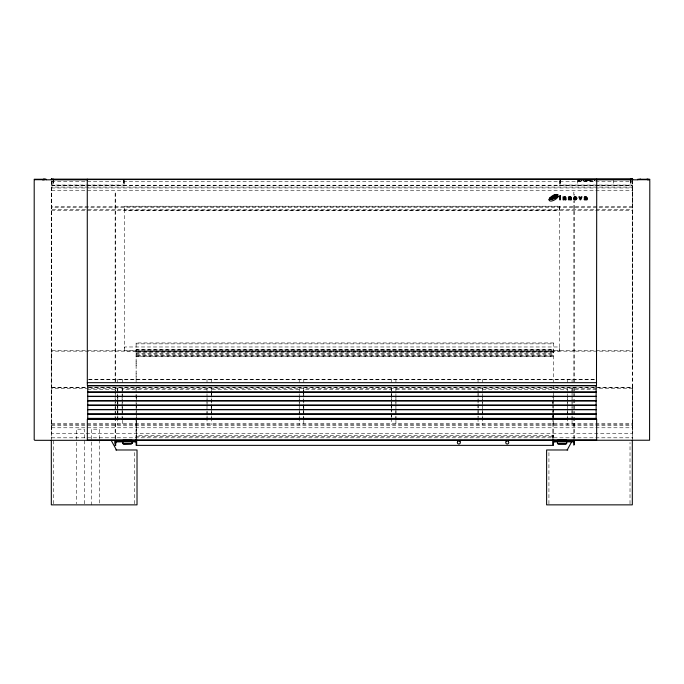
<?xml version="1.0" encoding="UTF-8"?>
<svg xmlns="http://www.w3.org/2000/svg" width="684" height="684" viewBox="0 0 684 684"><rect width="100%" height="100%" fill="white"/><g stroke="black" fill="none" stroke-linecap="round" stroke-linejoin="round"><path stroke-width="0.51" stroke-dasharray="3.42 2.56" d="M51.437 440.334L51.437 387.401L632.64 387.401L632.64 438.701M51.437 368.112L51.437 350.678L632.64 350.678M53.634 503.8L53.634 440.316M115.143 438.709L115.143 420.557M115.143 419.489L115.143 410.947M115.143 409.878L115.143 406.672M115.143 405.612L115.143 387.46M115.143 382.117L115.143 192.076L115.69 192.076L115.69 382.117M115.69 438.709L115.69 387.46M117.819 419.446L117.819 409.066M117.819 405.945L117.819 395.566M122.103 419.446L122.103 409.066M122.103 405.945L122.103 395.566M559.315 206.2L559.315 351.012L124.668 351.012L124.668 206.2L559.315 206.2L559.315 210.236L124.668 210.236L124.668 206.2M134.722 503.809L134.722 451.03M136.116 438.359L136.116 423.499M136.116 422.712L136.116 418.959M136.116 397.566L136.116 393.309L136.116 404.458M136.116 389.008L136.116 387.264M136.116 379.287L136.116 376.303M136.116 373.584L136.116 370.719M136.116 365.786L136.116 362.905M136.116 361.443L136.116 358.912M136.116 342.949L136.116 343.847L553.382 343.847L553.382 342.949L136.116 342.949L136.116 356.655L553.382 356.655M136.663 438.359L136.663 432.348L136.116 432.348L136.116 404.723M207.055 419.446L207.055 411.144M207.055 405.945L207.055 397.643M211.527 419.446L211.527 409.066M211.527 408.023L211.527 395.566M211.527 394.523L211.527 391.41M299.233 419.446L299.233 409.066M299.233 405.945L299.233 395.566M303.722 419.446L303.722 409.066M303.722 408.023L303.722 395.566M303.722 394.523L303.722 391.41M391.41 417.368L391.41 409.066M391.41 405.945L391.41 395.566M395.925 419.446L395.925 409.066M395.925 405.945L395.925 395.566M478.082 419.446L478.082 409.066M478.082 408.023L478.082 395.566M478.082 394.523L478.082 391.41M482.613 419.446L482.613 409.066M482.613 405.945L482.613 395.566M548.927 503.809L548.927 451.03M552.826 438.359L552.826 418.54M552.826 417.471L552.826 408.972M552.826 403.663L552.826 397.284M553.382 438.359L553.382 418.54M553.382 417.471L553.382 408.972M553.382 403.663L553.382 395.155M553.382 342.949L553.382 353.115L136.116 353.149M567.498 419.446L567.498 409.066M567.498 405.945L567.498 395.566M572.063 419.446L572.063 406.989M572.063 405.945L572.063 393.488M572.063 392.445L572.063 389.333L596.106 389.333M573.833 438.709L573.833 387.46M573.833 382.117L573.833 200.617M573.833 195.282L573.833 192.076L574.389 192.076L574.389 195.282M574.389 438.709L574.389 387.46M574.389 382.117L574.389 200.617M630.015 503.8L630.015 442.437M632.64 368.112L632.64 209.655L51.437 209.655M577.715 180.73L595.2 180.73M577.715 181.183L595.2 181.183M51.565 181.696L632.469 181.713L632.469 433.399L51.574 433.399L51.565 181.448M51.565 185.219L632.332 185.219M51.565 185.629L632.332 185.629M51.565 187.972L632.469 187.955M51.574 190.332L632.469 190.332M632.64 206.748L51.437 206.748L51.437 351.157L632.64 351.157M51.437 210.407L632.64 210.407M136.116 349.498L553.382 349.498M136.116 351.174L553.382 351.174M553.382 351.713L136.116 351.713L136.116 349.336L553.382 349.336L553.382 382.459M553.382 352.337L136.116 352.337L136.116 359.545M136.116 354.047L553.382 354.047M136.116 355.047L553.382 355.047M88.852 379.321L595.123 379.321M88.39 379.731L595.584 379.731M51.437 387.657L88.356 387.657M89.365 387.657L632.64 387.657M632.64 388.298L51.437 388.298L51.437 367.385M87.586 389.333L117.819 389.333L117.819 403.868M207.055 389.333L122.103 389.333L122.103 396.6M299.233 389.333L211.527 389.333L211.527 396.6M395.925 389.333L478.082 389.333M482.613 389.333L567.498 389.333M51.437 423.558L632.64 423.558M136.116 423.96L136.663 423.96M51.437 424.456L632.64 424.456M51.574 425.508L632.469 425.508M51.574 427.782L632.469 427.782M552.826 432.348L553.382 432.348M136.116 438.701L136.116 435.383L553.382 435.383L553.382 438.701M136.116 435.392L136.663 435.392M553.382 435.392L552.826 435.392L552.826 438.581M136.116 436.281L553.382 436.281M51.437 437.803L632.64 437.803M590.566 180.73L590.531 180.285L590.489 180.73M632.615 180.405L632.615 439.735M632.332 179.576L632.332 187.972M631.691 185.603L631.691 185.056L559.529 185.056L559.529 185.603M631.187 179.832L631.187 185.056M630.725 179.832L630.725 185.603M630.631 179.832L630.631 185.603M613.728 179.832L613.728 185.603M595.063 180.285L595.063 180.73M595.003 180.285L594.977 180.73M594.601 180.285L594.507 180.73M594.439 180.285L594.439 180.73M594.311 180.285L594.311 180.73M590.985 180.285L590.985 180.73M590.788 180.285L590.788 180.73M590.745 180.285L590.745 180.73M590.343 180.285L590.343 180.73M590.258 180.73L590.207 180.285L590.181 180.73M590.027 180.285L590.027 180.73M589.882 180.285L589.882 180.73M589.719 180.285L589.719 180.73M589.48 180.285L589.48 180.73M588.65 180.285L588.65 180.73M587.949 180.285L587.949 180.73M587.77 180.285L587.812 180.73M587.736 180.285L587.736 180.73M587.342 180.285L587.342 180.73M587.129 180.285L587.129 180.73M586.564 180.285L586.564 180.73M586.444 180.285L586.444 180.73M585.949 180.285L585.949 180.73M585.846 180.285L585.846 180.73M583.871 180.285L583.871 180.73M583.392 180.285L583.392 180.73M583.272 180.285L583.272 180.73M583.161 180.285L583.161 180.73M582.067 180.285L582.067 180.73M581.964 180.285L581.964 180.73M581.845 180.285L581.845 180.73M581.571 180.285L581.537 180.73L581.468 180.285M579.502 180.285L579.502 180.73M579.425 180.285L579.408 180.73M579.126 180.285L579.126 180.73M579.015 180.285L579.015 180.73M578.895 180.285L578.895 180.73M577.715 179.832L577.715 185.603M572.063 379.338L572.063 382.493M572.063 387.734L572.063 409.776M572.063 410.827L572.063 419.224M572.063 420.275L572.063 424.473M567.498 379.338L567.498 382.493M567.498 387.734L567.498 424.473M560.572 179.832L560.572 185.603M560.487 179.832L560.487 185.603M560.025 180.875L560.025 185.056M559.332 180.396L559.332 185.629M559.315 351.012L559.315 346.976L124.668 346.976L124.668 351.012M553.382 385.725L553.382 403.44M553.382 404.723L553.382 409.93M553.382 410.289L553.382 414.615M553.382 415.034L553.382 423.96L552.826 423.96L552.826 420.857M552.826 401.414L552.826 403.44M552.826 404.723L552.826 407.912M552.826 411.212L552.826 413.042M552.826 415.675L552.826 419.822M482.613 379.338L482.613 382.493M482.613 387.734L482.613 424.473M478.048 379.338L478.048 382.493M478.048 387.734L478.048 403.483M478.048 404.526L478.048 417.129M478.048 418.172L478.048 424.473M395.916 379.338L395.916 382.493M395.916 387.734L395.925 410.101M395.916 410.827L395.916 419.224M395.916 420.275L395.916 424.473M391.41 396.6L391.41 389.333L303.722 389.333L303.722 396.6M391.41 404.911L391.41 410.101M391.359 379.338L391.359 382.493M391.359 387.734L391.359 403.483M391.359 404.526L391.359 407.681M391.359 408.724L391.359 417.129M391.359 418.172L391.359 424.473M303.79 379.338L303.79 382.493M303.79 387.734L303.79 405.578M303.79 406.629L303.79 409.776M303.79 410.827L303.79 419.224M303.79 420.275L303.79 424.473M303.722 404.911L303.722 410.101M299.224 379.338L299.224 382.493M299.224 387.734L299.224 424.473M211.561 379.338L211.561 382.493M211.561 387.734L211.561 424.473M211.527 404.911L211.527 410.101M207.004 379.338L207.004 382.493M207.004 387.734L207.004 424.473M136.663 397.284L136.663 403.663M136.663 404.723L136.663 407.912M136.663 408.972L136.663 438.581M136.116 360.819L136.116 363.503M136.116 365.213L136.116 371.224M136.116 373.156L136.116 382.459M136.116 388.939L136.116 392.248M124.676 180.396L124.676 185.629M124.488 185.603L124.488 185.056L52.326 185.056L52.326 185.603M123.992 179.832L123.992 185.056M123.53 179.832L123.53 185.603M123.453 179.832L123.453 185.603M122.256 379.338L122.256 382.493M122.256 387.734L122.256 405.578M122.256 406.629L122.256 409.776M122.256 410.827L122.256 419.224M122.256 420.275L122.256 424.473M122.103 404.911L122.103 410.101M117.819 404.911L117.819 417.368M117.699 379.338L117.699 382.493M117.699 387.734L117.699 424.473M99.3 438.777L99.3 429.176L91.323 429.176L91.323 440.906M99.3 439.838L99.3 503.792M91.323 441.975L91.323 504.86M84.277 503.792L84.277 429.176L76.3 429.176L76.3 503.792M53.395 179.832L53.395 185.603M53.284 179.832L53.284 185.603M52.822 180.875L52.822 185.056M51.386 181.474L51.386 438.666M51.437 187.083L51.437 207.491L632.64 207.491L632.64 187.083L51.437 187.083M553.382 355.988L136.116 355.988L553.382 356.022M594.764 180.73L594.764 180.285L594.721 180.73M588.907 180.73L588.907 180.285L588.864 180.73"/><path stroke-width="1.03" d="M51.326 440.316L51.326 504.86L137.022 504.86L137.022 449.978L115.844 449.978M115.143 443.335L115.143 440.556M115.69 443.335L115.69 440.556M116.126 441.873L116.126 441.351L135.252 441.351L135.252 441.873L116.126 441.873L116.126 440.898M116.126 440.932L116.126 440.342M122.881 443.206L122.881 440.282L132.106 440.282L132.106 443.206M135.252 440.932L135.252 440.342M554.314 441.873L554.314 441.351L573.44 441.351L573.44 441.873L554.314 441.873L554.314 440.898M554.314 440.932L554.314 440.342M557.46 443.206L557.46 440.282L566.677 440.282L566.677 443.206M563.864 199.788L564.462 197.334L565.018 199.788L565.822 199.788L565.728 197.257L564.633 196.736A1.146 1.146 0 0 0 564.052 196.983L563.052 196.795L563.052 199.788L563.864 199.788C562.872 197.06 566.113 196.53 565.018 199.788M571.208 199.788L571.14 197.325L570.105 196.727A1.146 1.146 0 0 0 569.43 196.983L568.438 196.795L568.438 199.788L569.25 199.788L569.849 197.334L570.396 199.788L571.208 199.788L571.114 197.257L569.943 196.753M573.44 440.932L573.44 440.342M573.833 440.556L573.833 445.147M574.389 440.556L574.389 444.685M632.315 440.316L632.315 504.86L546.619 504.86L546.619 449.978L567.806 449.978M576.757 198.531C575.483 193.213 571.302 201.566 576.347 199.395A1.59 1.59 0 0 0 576.774 198.403L576.774 198.103A1.539 1.539 0 0 0 576.475 197.325L574.526 196.864A1.385 1.385 0 0 0 573.927 197.351L573.722 198.847A1.342 1.342 0 0 0 574.227 199.548A1.488 1.488 0 0 0 574.68 199.779L575.885 199.719A1.411 1.411 0 0 0 576.492 199.215M596.653 382.672L87.321 382.672M132.106 443.104L131.183 444.078L123.804 444.078L122.983 443.591M566.574 443.694L566.677 443.104M584.17 197.582C584.803 195.795 587.838 196.958 586.752 198.916A1.753 1.753 0 0 0 586.923 199.788L585.521 199.788A1.334 1.334 0 0 1 584.632 199.779C582.443 198.531 587.855 196.906 584.897 197.71C583.315 195.949 588.804 196.812 586.923 199.788M558.135 196.453C558.324 191.836 550.569 196.222 549.38 198.591C547.559 203.96 557.409 199.531 558.135 196.453L557.785 197.077M584.897 197.71C587.522 196.197 581.409 200.865 586.034 199.463M567.181 449.978L571.995 441.197M596.73 179.14L596.491 385.742L87.783 385.81L87.321 385.4L87.27 179.14M549.38 198.591L550.287 197.496M550.432 198.864L553.784 195.932L557.64 196.419L553.63 196.479L549.474 199.617L553.655 197.052L554.989 196.898A5.643 5.643 0 0 1 556.186 197.163C556.956 195.718 545.823 201.395 551.988 198.642C559.589 197.154 552.518 198.728 549.09 199.779L550.432 198.864L549.081 199.779L555.545 198.351L553.407 198.086L550.654 199.266M551.466 197.77C552.262 194.324 562.872 196.445 554.049 196.334M630.306 179.251L632.726 179.14M132.003 443.591L123.291 443.882M552.911 196.855L550.133 199.232M551.62 198.428L549.474 199.617M552.817 197.514L554.553 196.872L556.742 197.402L553.886 197.411L549.816 199.531M34.2 180.405L34.2 439.735L34.799 440.316L649.586 440.231L649.8 180.405M554.125 195.025L557.973 194.692M566.266 443.882L557.87 443.882M564.556 196.753L565.702 197.189L565.822 199.788M43.366 179.14L45.255 179.14M51.42 179.14L632.58 179.14M639.942 179.14L640.506 179.14M646.987 179.14L648.081 179.14M34.2 179.251L46.221 179.251M51.274 179.14L53.694 179.251M637.779 179.251L649.8 179.251M87.321 179.541L632.332 179.148M34.2 179.704L46.221 179.704M637.779 179.704L649.8 179.704M42.451 179.815L44.306 179.815M46.23 179.815L87.27 179.815M596.73 179.815L637.77 179.815M647.568 179.815L648.535 179.815M87.732 392L596.132 392M87.732 392.248L596.132 392.248M87.732 396.267L596.132 396.267M87.732 396.506L596.132 396.506M87.732 400.67L596.132 400.67M87.732 400.918L596.132 400.918M87.732 405.099L596.132 405.099M87.732 405.347L596.132 405.347M87.732 409.502L596.132 409.502M87.732 409.742L596.132 409.742M87.732 413.957L596.132 413.957M87.732 414.205L596.132 414.205M87.732 418.377L596.132 418.377M596.653 419.472L596.653 440.034L87.33 440.034L87.33 419.275L596.653 419.275M87.586 419.446L117.819 419.446M122.103 419.446L207.055 419.446M211.527 419.446L299.233 419.446M303.722 419.446L391.41 419.446M395.925 419.446L478.082 419.446M482.613 419.446L567.498 419.446M572.063 419.446L596.106 419.446M558.383 443.984L565.754 443.984M508.426 441.625L508.605 441.898A1.445 1.445 0 0 1 508.426 443.454A1.505 1.505 0 0 1 506.1 443.454L505.912 443.181A1.445 1.445 0 0 1 506.092 441.625M459.999 441.625L460.17 441.898A1.436 1.436 0 0 1 460.17 443.181L459.999 443.454A1.505 1.505 0 0 1 457.673 443.454A1.445 1.445 0 0 1 457.656 441.625M111.167 440.316L116.46 449.978M557.46 443.104L557.563 443.694M122.881 443.104L122.983 443.694M632.615 179.251L632.615 179.704M573.44 440.898L573.44 441.873M570.396 199.788C571.491 196.573 568.259 197.035 569.25 199.788M553.382 439.675L553.382 445.361M552.826 439.675L552.826 445.369L136.672 445.369L136.663 439.675M136.116 439.675L136.116 445.361M135.252 440.898L135.252 441.873M115.69 440.641L115.69 445.592M115.143 440.641L115.143 445.592M51.565 179.148L51.565 179.593M51.386 179.251L51.386 179.704M506.1 441.539A1.505 1.505 0 0 1 508.426 441.539M457.673 441.539A1.505 1.505 0 0 1 459.999 441.539M585.966 198.351C586.137 200.284 583.563 198.394 585.966 198.351C586.077 200.301 583.709 198.36 585.966 198.351M575.954 198.163L575.381 199.189L574.509 198.642A1.488 1.488 0 0 1 574.509 197.941L575.21 197.377L575.954 198.163M574.483 198.052C575.278 201.455 576.809 195.675 574.483 198.052M580.579 198.326L580.408 198.83L579.681 196.795L578.835 196.795L580.041 199.788L580.776 199.788L581.981 196.795L581.161 196.795L580.579 198.326M560.435 195.65L559.632 195.65L559.632 196.385L560.435 196.385L560.435 195.65M560.435 196.795L559.632 196.795L559.632 199.788L560.435 199.788L560.435 196.795M596.132 385.571L87.732 385.571L87.732 418.625L596.132 418.625L596.132 385.571"/></g></svg>
